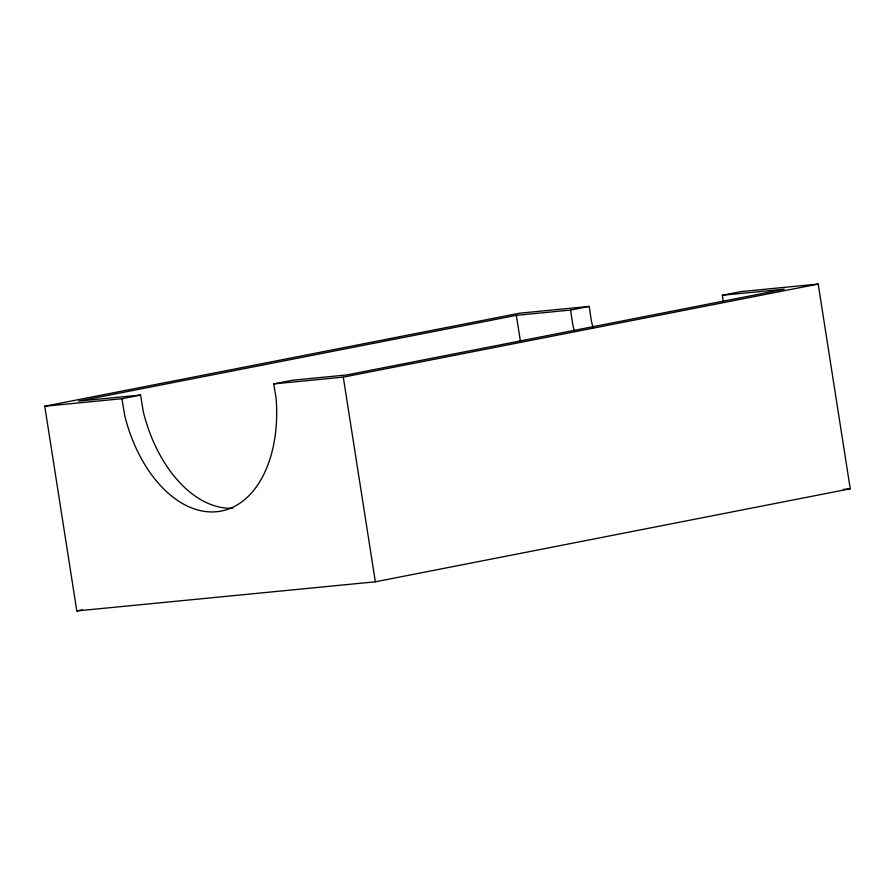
<?xml version="1.0" encoding="UTF-8"?>
<svg xmlns="http://www.w3.org/2000/svg" width="895" height="895" viewBox="0 0 895 895"><rect width="100%" height="100%" fill="white"/><g stroke="black" fill="none" stroke-linecap="round" stroke-linejoin="round"><path stroke-width="1.34" d="M723.339 301.682L722.366 295.249L740.993 291.602L818.198 284.073L850.25 488.771L375.352 581.806L76.802 610.927L44.75 406.229L519.648 313.194L589.201 306.414L591.427 321.16A122.011 76.701 78.9 0 0 593.139 327.827M589.201 306.414L570.574 310.062L516.337 315.353L78.682 401.094L140.571 395.053L143.345 411.991A122.011 76.701 78.9 0 0 232.756 508.237M44.75 406.229L121.955 398.7L140.571 395.053M121.955 398.7L124.718 415.638A122.011 76.701 78.9 0 0 217.496 511.627A122.011 76.701 78.9 0 0 276.108 398.364L273.747 383.899L292.374 380.252L346.611 374.96L784.266 289.219L722.366 295.249M273.747 383.899L343.288 377.119L818.198 284.073M76.802 610.927L82.273 609.853M843.303 489.442L850.25 488.771M516.337 315.353L520.442 341.543M343.288 377.119L375.352 581.806M570.574 310.062L572.811 324.807A122.011 76.701 78.9 0 0 574.512 331.474"/></g></svg>
